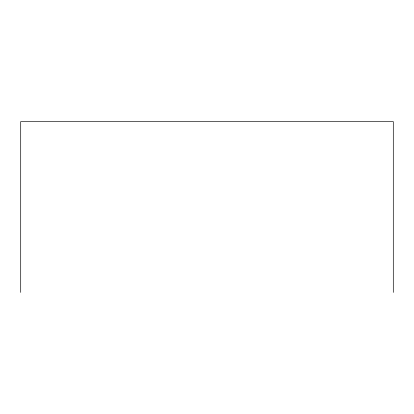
<?xml version="1.0" encoding="UTF-8"?>
<svg xmlns="http://www.w3.org/2000/svg" width="414" height="414" viewBox="0 0 414 414"><rect width="100%" height="100%" fill="white"/><g stroke="black" fill="none" stroke-linecap="round" stroke-linejoin="round"><path stroke-width="0.62" d="M393.3 292.398L393.3 121.602L20.7 121.602L20.7 292.398"/></g></svg>
